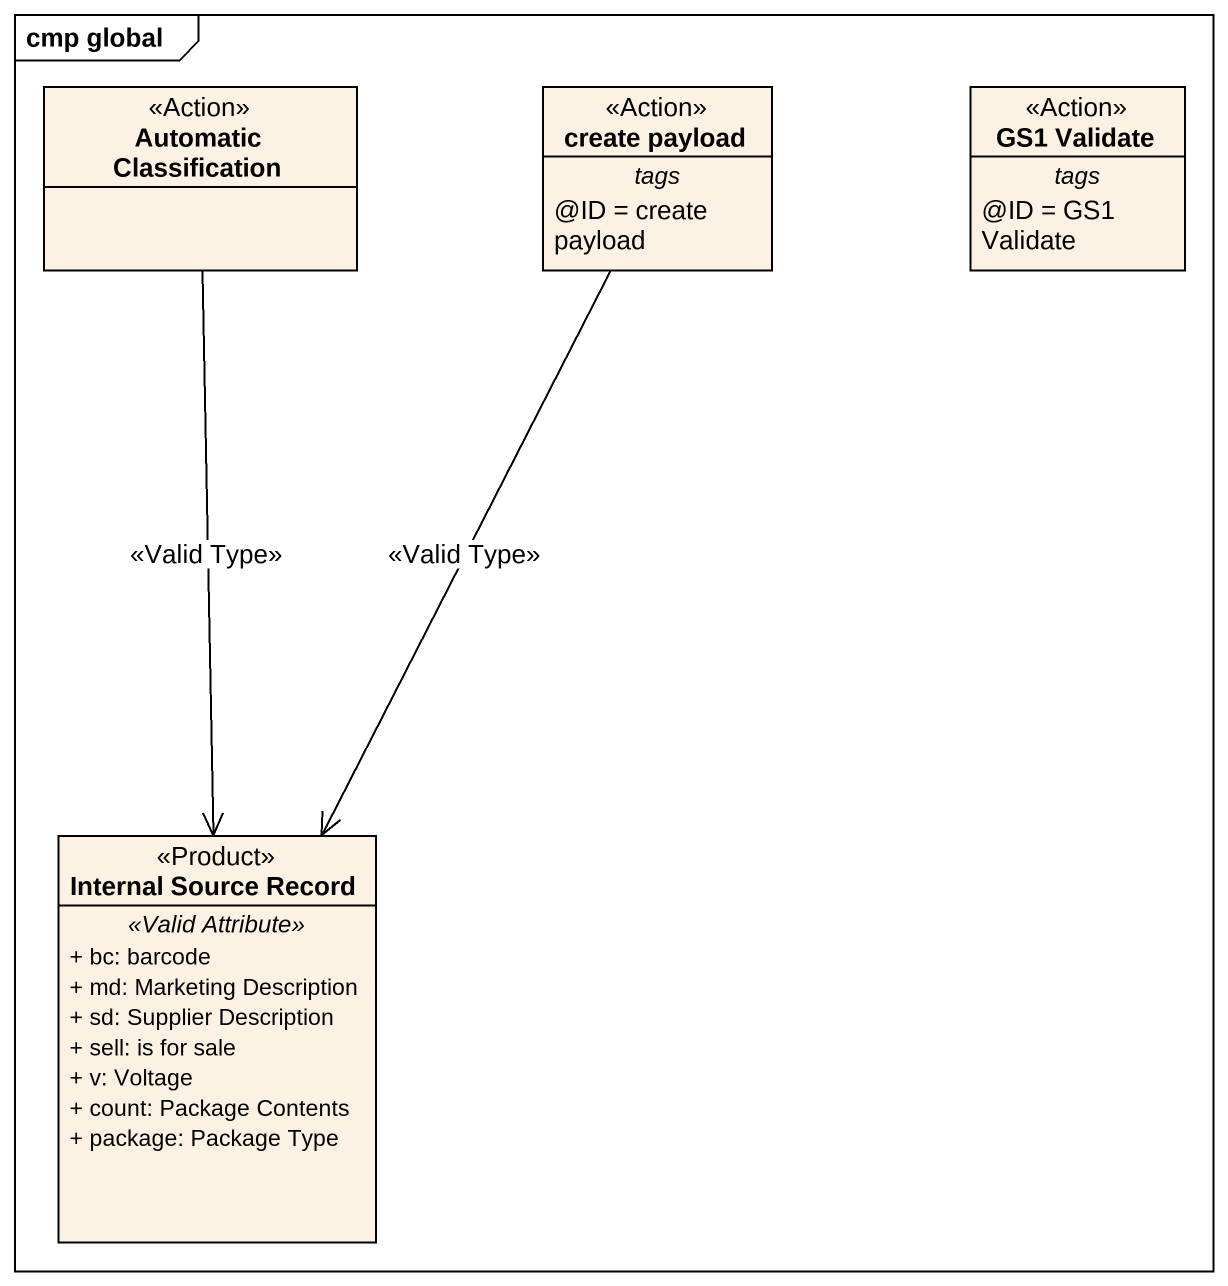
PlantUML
@startuml
mainframe cmp global
hide circle
hide empty members
skinparam classAttributeIconSize 0
class "Automatic Classification" as Automatic_Classification <<Action>>
class "create payload" as create_payload <<Action>> {
  -- tags --
  ~@ID = create payload
}
class "GS1 Validate" as GS1_Validate <<Action>> {
  -- tags --
  ~@ID = GS1 Validate
}
class "Internal Source Record" as Internal_Source_Record <<Product>> {
  .. <<Valid Attribute>> ..
  + bc: barcode
  + md: Marketing Description
  + sd: Supplier Description
  + sell: is for sale
  + v: Voltage
  + count: Package Contents
  + package: Package Type
}
Automatic_Classification --> Internal_Source_Record : <<Valid Type>>
create_payload --> Internal_Source_Record : <<Valid Type>>
@enduml
